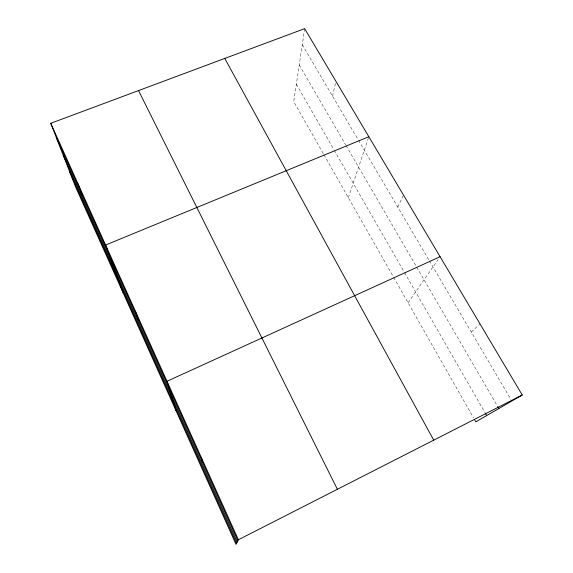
<?xml version="1.0" encoding="UTF-8"?>
<svg xmlns="http://www.w3.org/2000/svg" width="573" height="573" viewBox="0 0 573 573"><rect width="100%" height="100%" fill="white"/><g stroke="black" fill="none" stroke-linecap="round" stroke-linejoin="round"><path stroke-width="0.43" stroke-dasharray="2.87 2.15" d="M304.657 28.65L293.741 101.629L323.501 153.972M332.519 96.135L335.735 82.183M348.348 197.678L368.561 137.57M397.762 207.054L403.521 195.114M408.091 302.745L438.073 259.641M471.307 332.089L479.973 323.845M302.258 44.687L358.046 139.533M358.497 140.292L428.926 260.035M429.378 260.808L510.944 399.488M299.228 64.957L345.648 144.847M346.099 145.614L497.966 406.988M296.341 84.26L333.815 149.503M334.26 150.269L404.08 271.831M404.524 272.598L484.88 412.481M323.938 154.739L393.25 276.644M393.687 277.411L473.606 417.982"/><path stroke-width="0.86" d="M522.239 395.019L238.397 539.759L236.004 544.35L75.715 187.213L50.761 123.302L304.657 28.65L522.239 395.019L475.798 421.843L474.48 419.529M440.107 256.718L166.994 381.274L176.04 410.734M368.84 136.725L105.604 245.029L123.482 293.634M497.966 406.988L498.861 408.52M485.324 413.255L486.656 415.575M224.774 58.432L433.725 440.15M138.544 90.577L337.368 489.285M50.761 123.302L238.397 539.759M56.29 137.448L237.852 540.797M63.238 155.254L237.186 542.087M69.82 172.115L236.556 543.29M77.434 182.501L82.233 195.085M135.407 311.182L138.473 320.028M201.56 458.006L202.384 462.003"/></g></svg>
